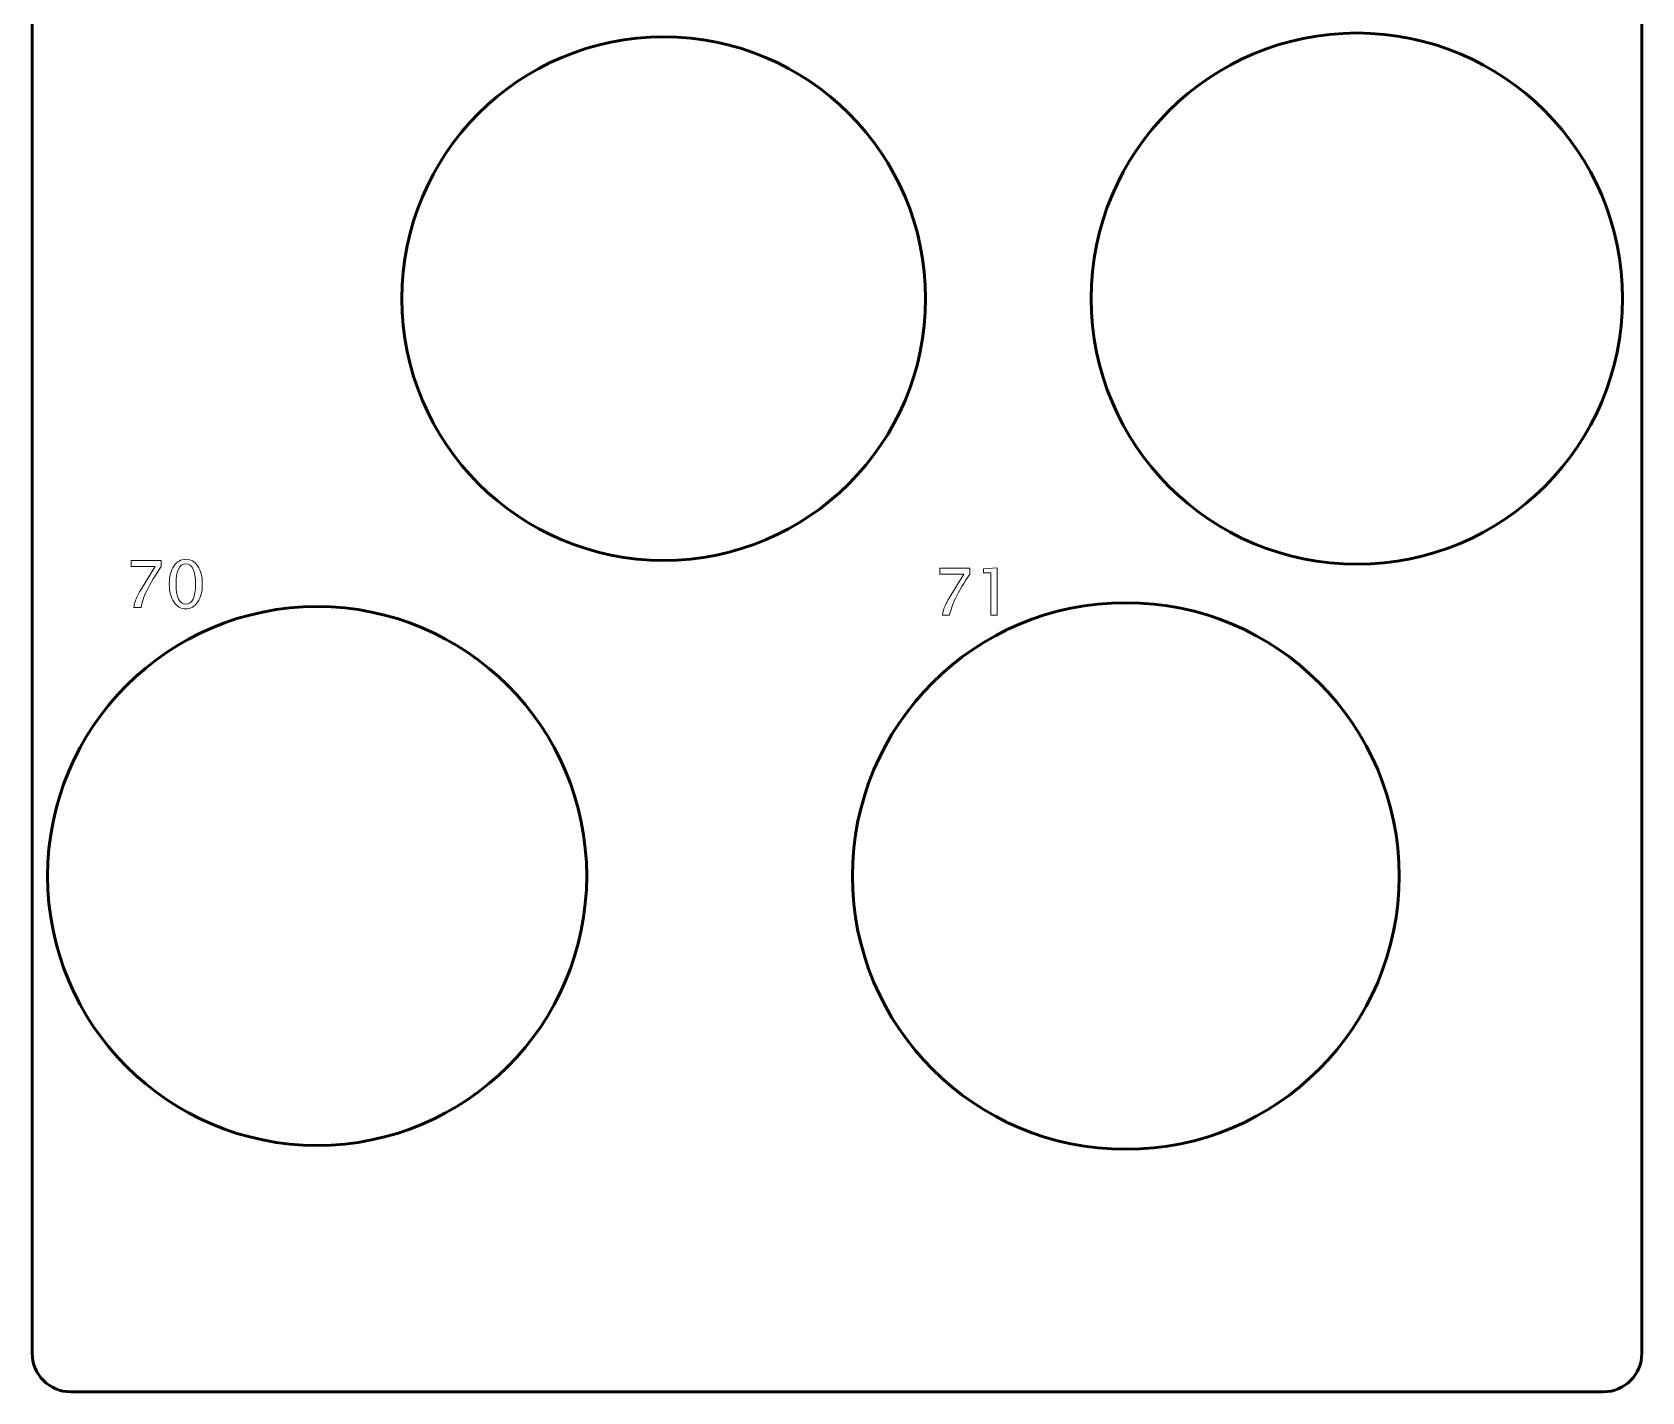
# Model space of a CAD drawing. Header units: centimetres. Extents: x -10.4 to 10.4, y -14.9 to 14.9.
# Drawn here: x -10.45 to 10.45, y -14.95 to 2.71 of the extents above; entities that cross this region are included whole.
import ezdxf

# ---------------------------------------------------------------- set-up
doc = ezdxf.new("R2010")
doc.units = ezdxf.units.CM
doc.header["$MEASUREMENT"] = 0
doc.layers.add('Layer 1', color=7, linetype='Continuous')

msp = doc.modelspace()

# ---------------------------------------------------------------- linework, layer by layer
at = {"layer": 'Layer 1', "lineweight": 53}
for centre, major_axis in [((-2.24993, -0.75007), (0, 3.40007)), ((6.75007, -0.75007), (0, 3.45007)), ((-6.74993, -8.25007), (0, 3.50007)), ((3.75007, -8.25007), (0, 3.55007))]:
    msp.add_ellipse(centre, major_axis=major_axis, ratio=1, dxfattribs=at)
msp.add_open_spline([(-10.45, -14.45), (-10.45, -14.45), (-10.45, 14.45), (-10.45, 14.45), (-10.45, 14.45), (-10.45, 14.72614), (-10.22614, 14.95), (-9.95, 14.95), (-9.95, 14.95), (-9.95, 14.95), (9.95, 14.95), (9.95, 14.95), (9.95, 14.95), (10.22614, 14.95), (10.45, 14.72614), (10.45, 14.45), (10.45, 14.45), (10.45, 14.45), (10.45, -14.45), (10.45, -14.45), (10.45, -14.45), (10.45, -14.72614), (10.22614, -14.95), (9.95, -14.95), (9.95, -14.95), (9.95, -14.95), (-9.95, -14.95), (-9.95, -14.95), (-9.95, -14.95), (-10.22614, -14.95), (-10.45, -14.72614), (-10.45, -14.45)], degree=3, knots=[0, 0, 0, 0, 0.11111111, 0.11111111, 0.11111111, 0.11111111, 0.22222222, 0.22222222, 0.22222222, 0.22222222, 0.33333333, 0.33333333, 0.33333333, 0.33333333, 0.44444444, 0.44444444, 0.44444444, 0.44444444, 0.55555556, 0.55555556, 0.55555556, 0.55555556, 0.66666667, 0.66666667, 0.66666667, 0.66666667, 0.77777778, 0.77777778, 0.77777778, 0.77777778, 1, 1, 1, 1], dxfattribs=at)
at = {"layer": 'Layer 1', "color": 5, "lineweight": 9}
for points, knots in [([(-9.13115, -4.76369), (-9.12325, -4.71599), (-9.11182, -4.67465), (-9.09714, -4.63994), (-9.09714, -4.63994), (-9.08247, -4.60522), (-9.05636, -4.55738), (-9.01911, -4.49671), (-9.01911, -4.49671), (-9.01911, -4.49671), (-8.8526, -4.22775), (-8.8526, -4.22775), (-8.8526, -4.22775), (-8.8526, -4.22775), (-9.16671, -4.22775), (-9.16671, -4.22775), (-9.16671, -4.22775), (-9.16671, -4.22775), (-9.16671, -4.15155), (-9.16671, -4.15155), (-9.16671, -4.15155), (-9.16671, -4.15155), (-8.77385, -4.15155), (-8.77385, -4.15155), (-8.77385, -4.15155), (-8.77385, -4.15155), (-8.77385, -4.22775), (-8.77385, -4.22775), (-8.77385, -4.22775), (-8.93063, -4.45917), (-9.0184, -4.63782), (-9.03717, -4.76369), (-9.03717, -4.76369), (-9.03717, -4.76369), (-9.13115, -4.76369), (-9.13115, -4.76369)], [0, 0, 0, 0, 0.1, 0.1, 0.1, 0.1, 0.2, 0.2, 0.2, 0.2, 0.3, 0.3, 0.3, 0.3, 0.4, 0.4, 0.4, 0.4, 0.5, 0.5, 0.5, 0.5, 0.6, 0.6, 0.6, 0.6, 0.7, 0.7, 0.7, 0.7, 0.8, 0.8, 0.8, 0.8, 1, 1, 1, 1]), ([(-8.45522, -4.77893), (-8.51943, -4.77893), (-8.57122, -4.74944), (-8.61045, -4.69059), (-8.61045, -4.69059), (-8.64982, -4.63175), (-8.66943, -4.55414), (-8.66943, -4.45762), (-8.66943, -4.45762), (-8.66943, -4.3611), (-8.64982, -4.28349), (-8.61045, -4.22464), (-8.61045, -4.22464), (-8.57122, -4.1658), (-8.51943, -4.13631), (-8.45522, -4.13631), (-8.45522, -4.13631), (-8.39073, -4.13631), (-8.33895, -4.16566), (-8.29972, -4.22436), (-8.29972, -4.22436), (-8.26063, -4.28306), (-8.24101, -4.36082), (-8.24101, -4.45762), (-8.24101, -4.45762), (-8.24101, -4.55414), (-8.26063, -4.63175), (-8.29972, -4.69059), (-8.29972, -4.69059), (-8.33895, -4.74944), (-8.39073, -4.77893), (-8.45522, -4.77893)], [0, 0, 0, 0, 0.11111111, 0.11111111, 0.11111111, 0.11111111, 0.22222222, 0.22222222, 0.22222222, 0.22222222, 0.33333333, 0.33333333, 0.33333333, 0.33333333, 0.44444444, 0.44444444, 0.44444444, 0.44444444, 0.55555556, 0.55555556, 0.55555556, 0.55555556, 0.66666667, 0.66666667, 0.66666667, 0.66666667, 0.77777778, 0.77777778, 0.77777778, 0.77777778, 1, 1, 1, 1]), ([(-8.45536, -4.71797), (-8.37056, -4.71797), (-8.32822, -4.63119), (-8.32822, -4.45762), (-8.32822, -4.45762), (-8.32822, -4.28405), (-8.37056, -4.19727), (-8.45536, -4.19727), (-8.45536, -4.19727), (-8.53989, -4.19727), (-8.58222, -4.28405), (-8.58222, -4.45762), (-8.58222, -4.45762), (-8.58222, -4.63119), (-8.53989, -4.71797), (-8.45536, -4.71797)], [0, 0, 0, 0, 0.2, 0.2, 0.2, 0.2, 0.4, 0.4, 0.4, 0.4, 0.6, 0.6, 0.6, 0.6, 1, 1, 1, 1]), ([(1.36885, -4.86369), (1.37675, -4.81599), (1.38818, -4.77465), (1.40286, -4.73994), (1.40286, -4.73994), (1.41753, -4.70522), (1.44364, -4.65738), (1.48089, -4.59671), (1.48089, -4.59671), (1.48089, -4.59671), (1.6474, -4.32775), (1.6474, -4.32775), (1.6474, -4.32775), (1.6474, -4.32775), (1.33329, -4.32775), (1.33329, -4.32775), (1.33329, -4.32775), (1.33329, -4.32775), (1.33329, -4.25155), (1.33329, -4.25155), (1.33329, -4.25155), (1.33329, -4.25155), (1.72615, -4.25155), (1.72615, -4.25155), (1.72615, -4.25155), (1.72615, -4.25155), (1.72615, -4.32775), (1.72615, -4.32775), (1.72615, -4.32775), (1.56937, -4.55917), (1.4816, -4.73782), (1.46283, -4.86369), (1.46283, -4.86369), (1.46283, -4.86369), (1.36885, -4.86369), (1.36885, -4.86369)], [0, 0, 0, 0, 0.1, 0.1, 0.1, 0.1, 0.2, 0.2, 0.2, 0.2, 0.3, 0.3, 0.3, 0.3, 0.4, 0.4, 0.4, 0.4, 0.5, 0.5, 0.5, 0.5, 0.6, 0.6, 0.6, 0.6, 0.7, 0.7, 0.7, 0.7, 0.8, 0.8, 0.8, 0.8, 1, 1, 1, 1]), ([(1.99906, -4.86369), (1.99906, -4.86369), (1.99906, -4.31251), (1.99906, -4.31251), (1.99906, -4.31251), (1.99906, -4.31251), (1.90169, -4.31251), (1.90169, -4.31251), (1.90169, -4.31251), (1.90169, -4.31251), (1.90169, -4.26171), (1.90169, -4.26171), (1.90169, -4.26171), (1.90169, -4.26171), (2.08034, -4.24647), (2.08034, -4.24647), (2.08034, -4.24647), (2.08034, -4.24647), (2.08034, -4.86369), (2.08034, -4.86369), (2.08034, -4.86369), (2.08034, -4.86369), (1.99906, -4.86369), (1.99906, -4.86369)], [0, 0, 0, 0, 0.14285714, 0.14285714, 0.14285714, 0.14285714, 0.28571429, 0.28571429, 0.28571429, 0.28571429, 0.42857143, 0.42857143, 0.42857143, 0.42857143, 0.57142857, 0.57142857, 0.57142857, 0.57142857, 0.71428571, 0.71428571, 0.71428571, 0.71428571, 1, 1, 1, 1])]:
    msp.add_open_spline(points, degree=3, knots=knots, dxfattribs=at)

doc.saveas('drawing.dxf')
